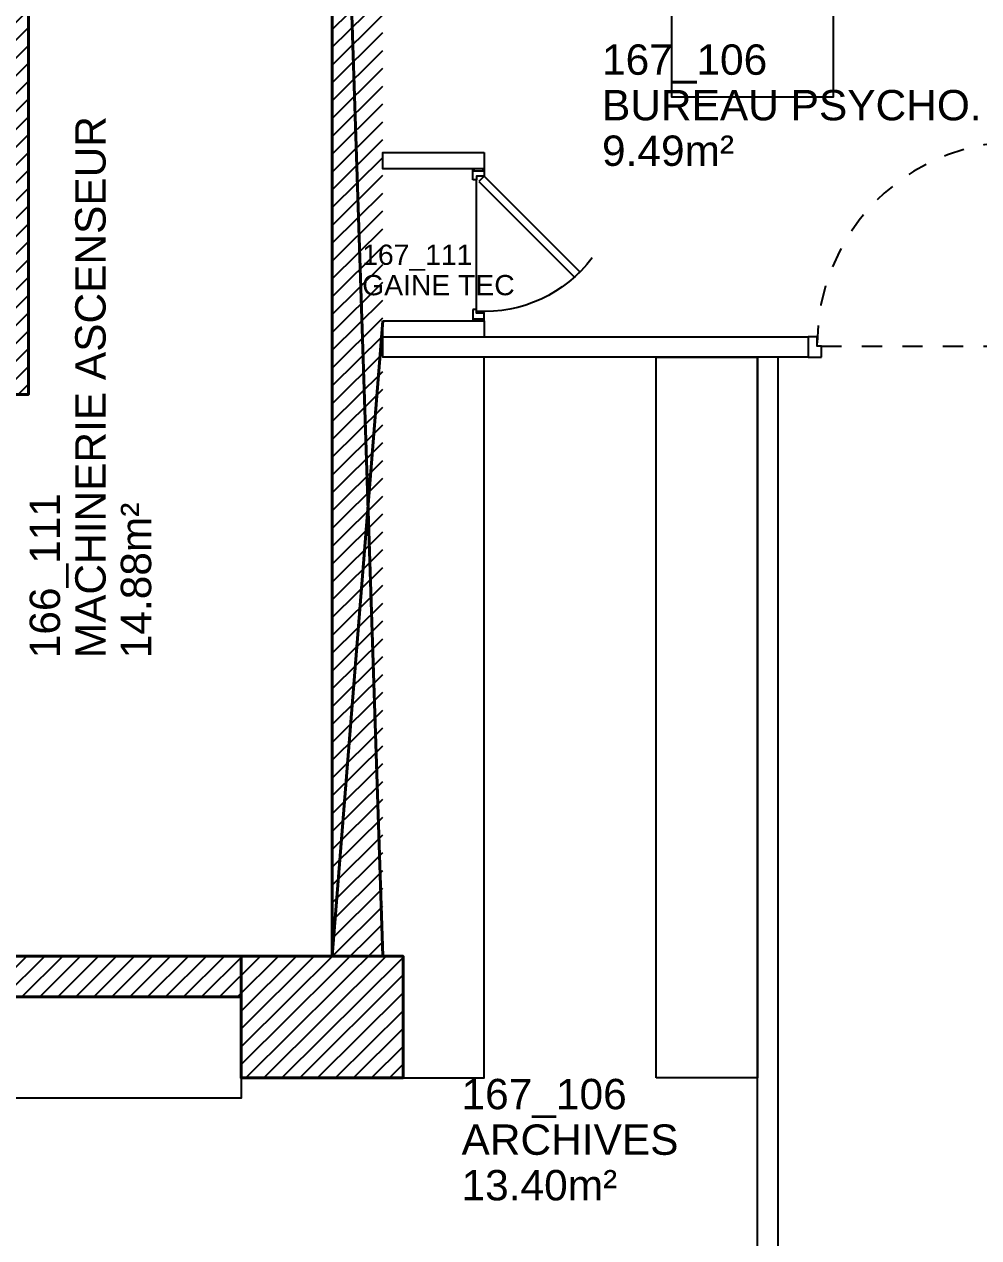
# Model space of a CAD drawing. Header units: metres. Extents: x -8 to 211, y -5 to 120.
# Drawn here: x 165.07 to 169.78, y 106.06 to 112.05 of the extents above; entities that cross this region are included whole.
import ezdxf

# ---------------------------------------------------------------- set-up
doc = ezdxf.new("R2010")
doc.units = ezdxf.units.M
doc.header["$LTSCALE"] = 0.8
doc.header["$MEASUREMENT"] = 0
doc.linetypes.add('CACHÉ', pattern=[0.25, 0.125, -0.125])
doc.layers.get('0').update_dxf_attribs({"linetype": 'CONTINUOUS'})
for name, color, linetype in [('A_AGENC', 204, 'CONTINUOUS'), ('A_EQMP', 142, 'CONTINUOUS'), ('A_Etiqu_Gaine', 7, 'CONTINUOUS'), ('A_Etiqu_Gaine_ancien', 7, 'CONTINUOUS'), ('A_Etiqu_Gaine_code', 7, 'CONTINUOUS'), ('A_Etiqu_Local', 7, 'CONTINUOUS'), ('A_Etiqu_Nouveaux locaux', 140, 'CONTINUOUS'), ('A_HACH_STRUC', 7, 'CONTINUOUS'), ('A_MURS_CLOI', 7, 'CONTINUOUS'), ('A_PORT', 7, 'CONTINUOUS')]:
    doc.layers.add(name, color=color, linetype=linetype)
doc.layers.add('A_MURS_STRU', color=7, linetype='CONTINUOUS', lineweight=40)
doc.styles.add('Attribut', font='arial.ttf')

# ---------------------------------------------------------------- blocks, each defined once
blk = doc.blocks.new('PO-7345D')
at = {"color": 7, "linetype": 'Continuous'}
blk.add_line((-75, 1.5), (-5, 1.5), dxfattribs=at)
at = {"linetype": 'Continuous'}
for points in [[(-5.83, 2.67), (-57.45, 54.29), (-54.62, 57.12), (-3, 5.5)], [(-75, -0.5), (-81, -0.5), (-81, 0), (-80, 0), (-80, 5), (-81, 5), (-81, 5.5), (-77, 5.5), (-77, 1.5), (-75, 1.5)], [(-5, -0.5), (1, -0.5), (1, 0), (0, 0), (0, 5), (1, 5), (1, 5.5), (-3, 5.5), (-3, 1.5), (-5, 1.5)]]:
    blk.add_lwpolyline(points, close=True, dxfattribs=at)
at = {"color": 7, "linetype": 'Continuous'}
blk.add_arc((-3, 5.5), 73.11, 127.13837, 183.13636, dxfattribs=at)
blk = doc.blocks.new('POR-90D')
at = {"color": 0, "linetype": 'ByBlock'}
blk.add_line((-98.5, 5.5), (-6.5, 5.5), dxfattribs=at)
for points in [[(-8.5, 10), (-8.5, 106), (-4.5, 106), (-4.5, 10)], [(-98.5, 0), (-98.5, 5.5), (-100.5, 5.5), (-100.5, 10), (-105, 10), (-105, 0)], [(-6.5, 0), (-6.5, 5.5), (-4.5, 5.5), (-4.5, 10), (0, 10), (0, 0)]]:
    blk.add_lwpolyline(points, close=True)
blk.add_arc((-1.3, 7.06), 99.2, 94.16114, 180.03667, dxfattribs=at)
blk = doc.blocks.new('FAU-60')
for points in [[(-16.53, -6.34), (-5.55, -4.76), (5.55, -4.76), (16.5, -6.34), (17.76, -3.96), (16.5, -1.58), (5.55, 0), (-5.55, 0), (-16.53, -1.58), (-17.79, -3.96)], [(20.34, -42.37), (22.09, -40.59), (22.66, -38.16), (21.74, -27.35), (19.02, -16.83), (14.55, -6.94), (-0.07, -6.34), (-14.72, -6.94), (-19.19, -16.83), (-21.92, -27.35), (-22.8, -38.16), (-22.23, -40.59), (-20.48, -42.37), (-18.07, -43), (17.93, -43)], [(-23.87, -37.24), (-23.87, -21.76), (-26.99, -20.9), (-30.09, -21.76), (-30.09, -37.24), (-26.99, -38.1)], [(29.94, -37.24), (29.94, -21.76), (26.82, -20.9), (23.72, -21.76), (23.72, -37.24), (26.82, -38.1)]]:
    blk.add_lwpolyline(points, close=True)
for points in [[(-25.07, -21.18), (-25.07, -16.51), (-26.19, -15.45), (-27.71, -15.42), (-28.82, -16.48), (-28.82, -21.16)], [(28.74, -21.18), (28.74, -16.51), (27.62, -15.45), (26.1, -15.42), (24.98, -16.48), (24.98, -21.16)], [(29.91, -21.76), (26.82, -20.9)]]:
    blk.add_lwpolyline(points)
blk = doc.blocks.new('BU-180g')
blk.add_lwpolyline([(70, 80), (-20, 80), (-20, 0), (160, 0), (160, 120), (100, 120), (100, 110, -0.414214)], format="xyb", close=True)
at = {"rotation": 30.00941236793711}
blk.add_blockref('FAU-60', (42.38, 134.41), dxfattribs=at)
blk = doc.blocks.new('A_Etiqu_Local')
at = {"style": 'Attribut', "flags": 1}
for tag, p in [('CODE_HOPITAL', (-0.4463, 1.632)), ('CODE_SITE', (-0.4463, 1.407)), ('CODE_BATIMENT', (-0.4463, 1.182)), ('CODE_SECTEUR', (-0.4463, 0.957)), ('CODE_ETAGE', (-0.4463, 0.732)), ('NOM_NORMALISE', (-0.4463, -0.843)), ('SECTEUR_ACTIVITE', (-0.4463, -1.068)), ('SOUS_SECTEUR_ACTIVITE', (-0.4463, -1.293)), ('VOLUME', (-0.4463, -1.518)), ('SERVICE', (-0.4463, -1.743)), ('CODE_UG', (-0.4463, -1.968)), ('CODE_UA', (-0.4463, -2.193)), ('CODE_POLE', (-0.4463, -2.418)), ('OCCUPANT_EXTERNE', (-0.4463, -2.643)), ('DISPONIBILITE', (-0.4463, -2.868)), ('ACCES_HANDICAPES', (-0.4463, -3.093)), ('NATURE_SOL', (-0.4463, -3.318)), ('RISQUE_LABORATOIRE', (-0.4463, -3.543)), ('AMIANTE', (-0.4463, -3.768))]:
    blk.add_attdef(tag, p, '', height=0.15, dxfattribs=at)
at = {"layer": 'A_Etiqu_Local', "style": 'Attribut'}
for tag, p in [('CODE_PIECE', (-0.4463, 0.282)), ('NOM_USAGE', (-0.4463, 0.057)), ('SURFACE', (-0.4463, -0.168))]:
    blk.add_attdef(tag, p, '', height=0.15, dxfattribs=at)
blk = doc.blocks.new('A_Etiqu_Gaine')
at = {"style": 'Attribut', "flags": 1}
for tag, p in [('CODE_HOPITAL', (-0.4323, 0.8651)), ('CODE_SITE', (-0.4323, 0.7151)), ('CODE_BATIMENT', (-0.4323, 0.5651)), ('CODE_SECTEUR', (-0.4323, 0.4151)), ('CODE_ETAGE', (-0.4323, 0.2651)), ('NOM_NORMALISE', (-0.4323, -0.3349)), ('SECTEUR_ACTIVITE', (-0.4323, -0.4849)), ('SOUS_SECTEUR_ACTIVITE', (-0.4323, -0.6349)), ('SURFACE', (-0.4323, -0.7849)), ('CODE_UG', (-0.4323, -0.9349)), ('CODE_POLE', (-0.4323, -1.0849)), ('AMIANTE', (-0.4323, -1.2349))]:
    blk.add_attdef(tag, p, '', height=0.1, dxfattribs=at)
at = {"layer": 'A_Etiqu_Gaine', "style": 'Attribut'}
blk.add_attdef('NOM_USAGE', (-0.4323, -0.1849), '', height=0.1, dxfattribs=at)
at = {"layer": 'A_Etiqu_Gaine_ancien', "style": 'Attribut'}
blk.add_attdef('CODE_PIECE_ANCIEN', (-0.4323, 0.1151), '', height=0.1, dxfattribs=at)
at = {"layer": 'A_Etiqu_Gaine_code', "style": 'Attribut'}
blk.add_attdef('CODE_PIECE', (-0.4323, -0.0349), '', height=0.1, dxfattribs=at)

msp = doc.modelspace()

# ---------------------------------------------------------------- hatches: boundary and pattern name
at = {"layer": 'A_HACH_STRUC'}
h = msp.add_hatch(dxfattribs=at)
h.set_pattern_fill('ANSI31', color=8, scale=0.5, angle=359.76959, style=0)
h.set_pattern_definition([(44.7696, (163.590596, 106.849466), (-0.0440161, 0.04437154), [])])
h.paths.add_polyline_path([(166.8412, 115.0495), (166.5912, 115.0495), (166.4912, 115.0495), (166.4912, 114.9495), (166.5912, 114.9493), (166.5912, 107.4495), (166.8412, 107.4495), (166.8412, 110.5883), (166.8412, 111.4183)])
h.paths.add_polyline_path([(166.9401, 107.2873), (166.9412, 107.4495), (166.1412, 107.4495), (166.1412, 107.2495), (166.1412, 106.8495), (166.9401, 106.8495)])
h.paths.add_polyline_path([(166.1412, 107.4495), (163.7406, 107.4495), (163.7406, 110.2243), (164.9412, 110.2243), (165.0912, 110.2243), (165.0912, 114.9493), (164.9412, 114.9493), (164.9412, 114.7495), (164.9412, 110.3743), (163.5906, 110.3743), (163.5906, 110.2743), (163.5906, 107.2495), (163.6906, 107.2495), (166.1412, 107.2495)])
h.paths.add_polyline_path([(166.7134, 110.6865), (167.518, 110.6865), (167.518, 110.8416), (166.7134, 110.8416)], flags=9)
h.paths.add_polyline_path([(166.7072, 110.8043), (167.3152, 110.8043), (167.3152, 110.9965), (166.7072, 110.9965)], flags=9)
h.paths.add_polyline_path([(164.0281, 110.5928), (165.0955, 110.5928), (165.0955, 110.8255), (164.0281, 110.8255)], flags=25)

# ---------------------------------------------------------------- linework, layer by layer
at = {"layer": 'A_EQMP', "color": 8, "linetype": 'Continuous'}
msp.add_lwpolyline([(166.9412, 106.8495), (167.3412, 106.8495), (167.3412, 110.4083)], dxfattribs=at)
for points in [[(168.1912, 106.8495), (168.1912, 110.4083), (168.6912, 110.4083), (168.6912, 106.8495)], [(166.1412, 107.2495), (166.1412, 106.7495), (164.8909, 106.7495), (164.8909, 107.2495)]]:
    msp.add_lwpolyline(points, close=True, dxfattribs=at)
at = {"layer": 'A_MURS_CLOI', "color": 8}
msp.add_lwpolyline([(167.3409, 111.4183), (167.3409, 111.3383), (166.8412, 111.3383), (166.8412, 111.4183)], close=True, dxfattribs=at)
for points in [[(166.8412, 110.5883), (167.3409, 110.5883), (167.3409, 110.5083)], [(166.8412, 110.5083), (168.9412, 110.5083), (168.9412, 110.4083), (166.8412, 110.4083), (166.8412, 110.5883)], [(168.7911, 110.4083), (168.7912, 105.4675), (168.6912, 105.4675), (168.6686, 105.5649), (168.6912, 105.5701), (168.6912, 110.4083)]]:
    msp.add_lwpolyline(points, dxfattribs=at)
at = {"layer": 'A_MURS_STRU', "color": 8}
msp.add_lwpolyline([(166.8412, 107.4495), (166.5912, 115.0495), (166.4912, 115.0495), (166.4912, 114.9495), (166.5912, 114.9493), (166.5912, 107.4495), (166.8412, 110.5883)], dxfattribs=at)
msp.add_lwpolyline([(165.0912, 114.9493), (164.9412, 114.9493), (164.9412, 110.3743), (163.5906, 110.3743), (163.5906, 107.2495), (166.1412, 107.2495), (166.1412, 107.4495), (163.7406, 107.4495), (163.7406, 110.2243), (165.0912, 110.2243)], close=True, dxfattribs=at)
at = {"layer": 'A_MURS_STRU', "color": 8, "linetype": 'Continuous'}
msp.add_lwpolyline([(166.9412, 106.8495), (166.1412, 106.8495), (166.1412, 107.4495), (166.9412, 107.4495)], close=True, dxfattribs=at)

# ---------------------------------------------------------------- block references
at = {"layer": 'A_AGENC', "color": 8, "xscale": -0.009146158536680105, "yscale": 0.009146158536680105, "zscale": 0.009146158536670682, "rotation": 270}
msp.add_blockref('PO-7345D', (167.2906, 111.3291), dxfattribs=at)
at = {"layer": 'A_EQMP', "color": 8, "linetype": 'Continuous', "xscale": 0.009999999999990905, "yscale": 0.009999999999990905, "zscale": 0.009999999999990905, "rotation": 90}
msp.add_blockref('BU-180g', (169.0659, 111.8941), dxfattribs=at)
at = {"layer": 'A_Etiqu_Gaine', "color": 8}
msp.add_blockref('A_Etiqu_Gaine', (167.1716, 110.8989), dxfattribs=at).add_auto_attribs({'CODE_PIECE': '167_111', 'NOM_USAGE': 'GAINE TEC'})
at = {"layer": 'A_Etiqu_Nouveaux locaux', "color": 8}
ref = msp.add_blockref('A_Etiqu_Local', (168.3695, 111.5208), dxfattribs=at)
ref.add_attrib('CODE_PIECE', '167_106', (167.9232, 111.8028), dxfattribs={"color": 7, "height": 0.15, "style": 'Attribut'})
ref.add_attrib('NOM_USAGE', 'BUREAU PSYCHO.', (167.9232, 111.5778), dxfattribs={"color": 7, "height": 0.15, "style": 'Attribut'})
ref.add_attrib('SURFACE', '9.49m²', (167.9232, 111.3528), dxfattribs={"color": 7, "height": 0.15, "style": 'Attribut'})
ref = msp.add_blockref('A_Etiqu_Local', (165.5294, 109.3675), dxfattribs=dict(at, rotation=90))
ref.add_attrib('CODE_PIECE', '166_111', (165.2474, 108.9212), dxfattribs={"layer": 'A_Etiqu_Local', "height": 0.15, "rotation": 90, "style": 'Attribut'})
ref.add_attrib('NOM_USAGE', 'MACHINERIE ASCENSEUR', (165.4724, 108.9212), dxfattribs={"layer": 'A_Etiqu_Local', "height": 0.15, "rotation": 90, "style": 'Attribut'})
ref.add_attrib('SURFACE', '14.88m²', (165.6974, 108.9212), dxfattribs={"layer": 'A_Etiqu_Local', "height": 0.15, "rotation": 90, "style": 'Attribut'})
ref = msp.add_blockref('A_Etiqu_Local', (167.676, 106.412), dxfattribs=at)
ref.add_attrib('CODE_PIECE', '167_106', (167.2296, 106.694), dxfattribs={"color": 7, "height": 0.15, "style": 'Attribut'})
ref.add_attrib('NOM_USAGE', 'ARCHIVES', (167.2296, 106.469), dxfattribs={"color": 7, "height": 0.15, "style": 'Attribut'})
ref.add_attrib('SURFACE', '13.40m²', (167.2296, 106.244), dxfattribs={"color": 7, "height": 0.15, "style": 'Attribut'})
at = {"layer": 'A_PORT', "color": 8, "linetype": 'CACHÉ', "xscale": 0.009999999999990905, "yscale": 0.009999999999990905, "zscale": 0.009999999999990905}
msp.add_blockref('POR-90D', (169.9912, 110.4083), dxfattribs=at)

doc.saveas('drawing.dxf')
